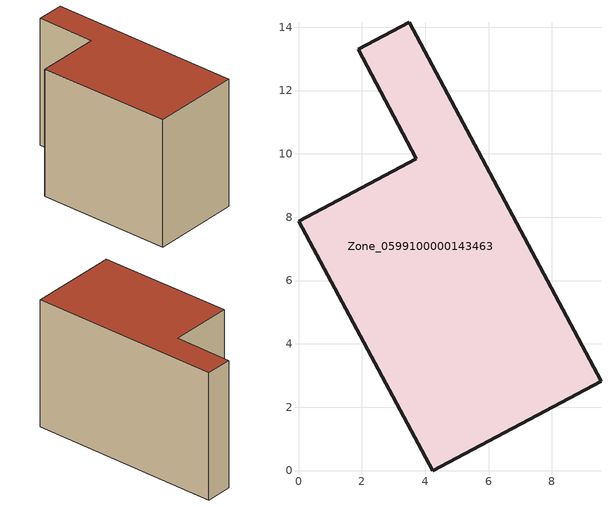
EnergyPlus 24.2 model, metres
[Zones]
Zone_0599100000143463
 floor ground (C_G): 1.89,13.3 3.49,14.15 9.55,2.82 4.24,0 0,7.87 3.72,9.84 z0
 wall outside (C_F): 4.24,0 9.55,2.82 3.49,14.15 1.89,13.3 3.72,9.84 0,7.87 4.24,0 z0:8.67
 roof outside (C_R): 3.49,14.15 1.89,13.3 3.72,9.84 0,7.87 4.24,0 9.55,2.82 z8.67
[BUILDING]
Pand.0599100000143463: North Axis=0; Terrain=City; Loads Convergence Tolerance Value=0.04; Temperature Convergence Tolerance Value=0.4; Solar Distribution=FullExterior; Maximum Number of Warmup Days=25; Minimum Number of Warmup Days=1
[Site:Location]
Rotterdam.The.Hague.AP_ZH_NLD Design_Conditions: Latitude=51.96; Longitude=4.45; Time Zone=1; Elevation=-4.5
[SITE:GROUNDTEMPERATURE:BUILDINGSURFACE]
18, 18, 18, 18, 18, 18, 18, 18, 18, 18, 18, 18
[MATERIAL] Thermal Absorptance=0.9; Solar Absorptance=0.7; Visible Absorptance=0.7
Name | Roughness | Thickness | Conductivity | Density | Specific Heat
G.TI.1975-1991 | MediumSmooth | 0.15 | 0.288461 | 540 | 1210
F.TI.1975-1991 | Rough | 0.3 | 0.230769 | 1920 | 840
R.TI.1975-1991 | MediumRough | 0.2 | 0.153846 | 1500 | 1000
[CONSTRUCTION]
C_G: G.TI.1975-1991
C_F: F.TI.1975-1991
C_R: R.TI.1975-1991
[ZONE]
Zone_0599100000143463: Type=1; Multiplier=1; Ceiling Height=Autocalculate; Volume=Autocalculate; Floor Area=autocalculate; Part of Total Floor Area=Yes
[ZONEINFILTRATION:DESIGNFLOWRATE]
Infil_Zone_0599100000143463: Zone or ZoneList or Space or SpaceList=Zone_0599100000143463; Schedule=AlwaysOn; Design Flow Rate Calculation Method=Flow/Area; Flow Rate per Floor Area=0.003; Constant Term Coefficient=1; Temperature Term Coefficient=0; Velocity Term Coefficient=0; Velocity Squared Term Coefficient=0
[HVACTEMPLATE:ZONE:IDEALLOADSAIRSYSTEM]
Zone_0599100000143463: Maximum Heating Supply Air Temperature=50; Minimum Cooling Supply Air Temperature=13; Maximum Heating Supply Air Humidity Ratio=0.0156; Minimum Cooling Supply Air Humidity Ratio=0.0077; Heating Limit=NoLimit; Cooling Limit=NoLimit; Dehumidification Control Type=ConstantSensibleHeatRatio; Cooling Sensible Heat Ratio=0.7; Dehumidification Setpoint=60; Humidification Control Type=None; Humidification Setpoint=30; Outdoor Air Method=None; Outdoor Air Flow Rate per Person=0.00944; Outdoor Air Flow Rate per Zone Floor Area=0; Outdoor Air Flow Rate per Zone=0; Demand Controlled Ventilation Type=None; Outdoor Air Economizer Type=NoEconomizer; Heat Recovery Type=None; Sensible Heat Recovery Effectiveness=0.7; Latent Heat Recovery Effectiveness=0.65
[ZONECONTROL:THERMOSTAT]
ThermostatControl_Zone_0599100000143463: Zone or ZoneList=Zone_0599100000143463; Control Type Schedule=DualSetpointControlType; Control 1=Thermostat_Zone_0599100000143463; Temperature Difference Between Cutout And Setpoint=0
[THERMOSTATSETPOINT:DUALSETPOINT]
Thermostat_Zone_0599100000143463: Heating Setpoint Temperature Schedule=HeatingSetpoint_Zone_0599100000143463; Cooling Setpoint Temperature Schedule=CoolingSetpoint_Zone_0599100000143463
[SCHEDULE:COMPACT]
HeatingSetpoint_Zone_0599100000143463: Through: 12/31, For: AllDays, Until: 24:00, 21
CoolingSetpoint_Zone_0599100000143463: Through: 12/31, For: AllDays, Until: 24:00, 24
DualSetpointControlType: Through: 12/31, For: AllDays, Until: 24:00, 4
AlwaysOn: Through: 12/31, For: AllDays, Until: 24:00, 1
